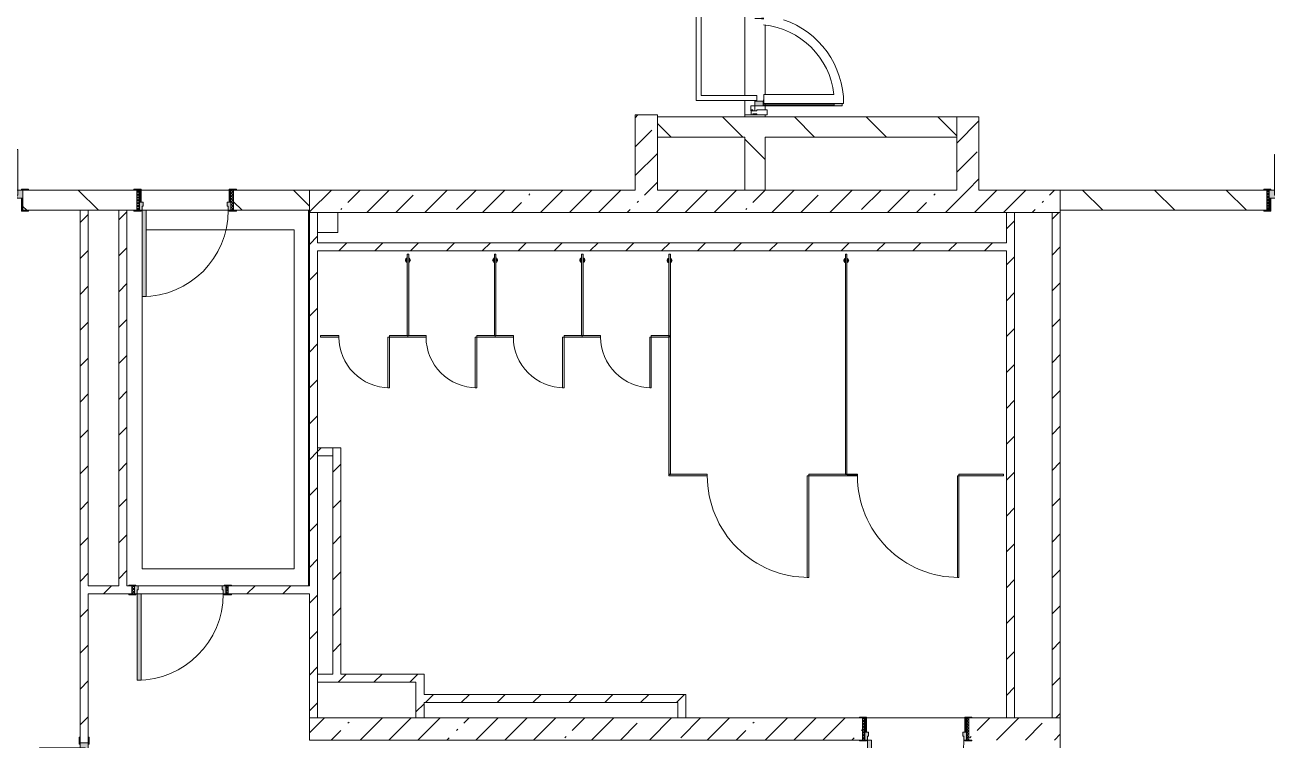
# Model space of a CAD drawing. Header units: millimetres. Extents: x -3129 to 197107, y -8553 to 29000.
# Drawn here: x 161502 to 173746, y 5180 to 12227 of the extents above; entities that cross this region are included whole.
import ezdxf

# ---------------------------------------------------------------- set-up
doc = ezdxf.new("R2010")
doc.units = ezdxf.units.MM
for name, color, linetype, lineweight in [('A-DETL-3', 7, 'Continuous', 5), ('A-DOOR-6', 7, 'Continuous', 5), ('A-GENM-1', 7, 'Continuous', 5), ('A-GLAZ-CWMG-4', 7, 'Continuous', 5), ('A-WALL', 7, 'Continuous', 9), ('I-WALL-6', 7, 'Continuous', 5)]:
    doc.layers.add(name, color=color, linetype=linetype, lineweight=lineweight)
for name, color, linetype, lineweight, true_color in [('A-DETL-GENF-7', 7, 'Continuous', 5, 0xe2e2e2), ('A-DETL-GENF-8', 7, 'Continuous', 5, 0xaaaaaa), ('A-DOOR-3', 7, 'Continuous', 5, 0xaaaaaa), ('A-DOOR-4', 7, 'Continuous', 5, 0xe2e2e2), ('A-DOOR-FRAM-3', 7, 'Continuous', 5, 0xe2e2e2), ('A-DOOR-FRAM-4', 7, 'Continuous', 5, 0xaaaaaa), ('A-FLOR-3', 7, 'Continuous', 5, 0xaaaaaa), ('A-GENM-2', 7, 'Continuous', 5, 0xe2ddcd)]:
    doc.layers.add(name, color=color, linetype=linetype, lineweight=lineweight, true_color=true_color)
pattern_1 = [(45, (70097.43, 0), (-176.7767, 176.7767), [])]
pattern_2 = [(45, (70097.43, 0), (-285.1231, 285.1231), []), (45, (70382.56, 0), (-285.1231, 285.1231), [504.031, -100.806, 16.764, -84.042])]
pattern_3 = [(135, (70097.43, 0), (-353.5534, -353.5534), [])]

# ---------------------------------------------------------------- blocks, each defined once
blk = doc.blocks.new('110_Дверь_СКБ_1Ст_Внутренняя1 - Д-7а_л__950x2100h_Туалет-V148-2_1_1_птичка')
at = {"layer": 'A-DOOR-3'}
h = blk.add_hatch(dxfattribs=at)
h.set_pattern_fill('FP_169', color=256, style=0, pattern_type=2)
h.set_pattern_definition([(135, (1776.41, 174.685), (-14.14214, -14.14214), []), (225, (1776.41, 174.685), (14.14214, -14.14214), [])])
h.paths.add_polyline_path([(537.5, 110), (512.5, 110), (512.5, -110), (537.5, -110)])
at = {"layer": 'A-DOOR-4'}
h = blk.add_hatch(color=256, dxfattribs=at)
h.paths.add_polyline_path([(487.5, 110), (487.5, 70), (477.5, 70), (477.5, 30), (512.5, 30), (512.5, 110)])
h.paths.add_polyline_path([(-462.5, 110), (-487.5, 110), (-487.5, 30), (-452.5, 30), (-452.5, 70), (-462.5, 70)])
at = {"layer": 'A-DOOR-FRAM-3'}
for points in [[(447.5, 1060), (447.5, 110), (487.5, 110), (487.5, 1060)], [(-542.5, 118), (-542.5, 110), (-472.5, 110), (-472.5, 118)], [(-472.5, 30), (-487.5, 30), (-487.5, -110), (-472.5, -110)], [(567.5, 118), (497.5, 118), (497.5, 110), (567.5, 110)], [(512.5, 30), (497.5, 30), (497.5, -110), (512.5, -110)], [(-542.5, -110), (-542.5, -118), (-472.5, -118), (-472.5, -110)], [(567.5, -110), (497.5, -110), (497.5, -118), (567.5, -118)]]:
    blk.add_hatch(color=256, dxfattribs=at).paths.add_polyline_path(points)
at = {"layer": 'A-DOOR-FRAM-4'}
h = blk.add_hatch(dxfattribs=at)
h.set_pattern_fill('FP_170', color=256, style=0, pattern_type=2)
h.set_pattern_definition([(45, (-346.384, 174.685), (-14.1421, 14.1421), []), (135, (-346.384, 174.685), (-14.1421, -14.1421), [])])
h.paths.add_polyline_path([(-487.5, 110), (-512.5, 110), (-512.5, -110), (-487.5, -110)])
at = {"layer": 'A-DOOR-3'}
for p, q in [((487.5, 1060), (447.5, 1060)), ((447.5, 1060), (447.5, 110)), ((487.5, 110), (487.5, 1060)), ((447.5, 110), (487.5, 110))]:
    blk.add_line(p, q, dxfattribs=at)
blk.add_arc((487.5, 110), 950, 90, 180, dxfattribs=at)
at = {"layer": 'A-DOOR-FRAM-4'}
for p, q in [((-472.5, 118), (-542.5, 118)), ((-542.5, 118), (-542.5, 110)), ((-542.5, 110), (-472.5, 110)), ((-487.5, 110), (-512.5, 110)), ((-512.5, 110), (-512.5, -110)), ((-462.5, 110), (-487.5, 110)), ((-487.5, 110), (-487.5, 30)), ((-487.5, -110), (-487.5, 110)), ((-472.5, 110), (-487.5, 110)), ((-487.5, 110), (-487.5, 109)), ((-487.5, 109), (-472.5, 109)), ((-487.5, 30), (-452.5, 30)), ((-472.5, 30), (-487.5, 30)), ((-487.5, 30), (-487.5, -110)), ((-472.5, 110), (-472.5, 118)), ((-472.5, 109), (-472.5, 110)), ((-472.5, -110), (-472.5, 30)), ((-462.5, 70), (-462.5, 110)), ((-452.5, 70), (-462.5, 70)), ((-452.5, 30), (-452.5, 70)), ((487.5, 70), (477.5, 70)), ((477.5, 70), (477.5, 30)), ((477.5, 30), (512.5, 30)), ((487.5, 110), (487.5, 70)), ((512.5, 110), (487.5, 110)), ((567.5, 118), (497.5, 118)), ((497.5, 118), (497.5, 110)), ((512.5, 110), (497.5, 110)), ((497.5, 110), (497.5, 109)), ((497.5, 110), (567.5, 110)), ((497.5, 109), (512.5, 109)), ((512.5, 30), (497.5, 30)), ((497.5, 30), (497.5, -110)), ((512.5, 30), (512.5, 110)), ((537.5, 110), (512.5, 110)), ((512.5, 110), (512.5, -110)), ((512.5, 109), (512.5, 110)), ((512.5, -110), (512.5, 30)), ((537.5, -110), (537.5, 110)), ((567.5, 110), (567.5, 118)), ((-472.5, -110), (-542.5, -110)), ((-542.5, -110), (-542.5, -118)), ((-542.5, -118), (-472.5, -118)), ((-512.5, -110), (-487.5, -110)), ((-487.5, -110), (-472.5, -110)), ((-472.5, -118), (-472.5, -110)), ((497.5, -110), (512.5, -110)), ((567.5, -110), (497.5, -110)), ((497.5, -110), (497.5, -118)), ((497.5, -118), (567.5, -118)), ((512.5, -110), (537.5, -110)), ((567.5, -118), (567.5, -110))]:
    blk.add_line(p, q, dxfattribs=at)
blk = doc.blocks.new('110_Дверь_СКБ_2Ст - Д-5_п_ Из игровой в коридор-32215844-2_1_1_птичка')
at = {"layer": 'A-DOOR-4'}
for points in [[(-638, 40), (-588, 40), (-588, 940), (-638, 940)], [(612, 440), (612, 40), (662, 40), (662, 440)]]:
    blk.add_hatch(color=256, dxfattribs=at).paths.add_polyline_path(points)
h = blk.add_hatch(color=256, dxfattribs=at)
h.paths.add_polyline_path([(-688, 40), (-688, -40), (-628, -40), (-628, -10), (-638, -10), (-638, 40)])
h.paths.add_polyline_path([(652, -40), (712, -40), (712, 40), (662, 40), (662, -10), (652, -10)])
at = {"layer": 'A-DOOR-FRAM-3'}
for points in [[(-742, 40), (-672, 40), (-672, 48), (-742, 48)], [(698, 40), (768, 40), (768, 48), (698, 48)], [(-742, -48), (-672, -48), (-672, -40), (-742, -40)], [(698, -48), (768, -48), (768, -40), (698, -40)]]:
    blk.add_hatch(color=256, dxfattribs=at).paths.add_polyline_path(points)
at = {"layer": 'A-DOOR-3'}
for p, q in [((-638, 940), (-638, 40)), ((-588, 940), (-638, 940)), ((-588, 40), (-588, 940)), ((662, 440), (612, 440)), ((612, 440), (612, 40)), ((662, 40), (662, 440)), ((-638, 40), (-588, 40)), ((612, 40), (662, 40))]:
    blk.add_line(p, q, dxfattribs=at)
for centre, radius, start, end in [((-638, 40), 900, 0, 90), ((662, 40), 400, 90, 180)]:
    blk.add_arc(centre, radius, start, end, dxfattribs=at)
at = {"layer": 'A-DOOR-FRAM-4'}
for p, q in [((-672, 48), (-742, 48)), ((-742, 48), (-742, 40)), ((-742, 40), (-672, 40)), ((-638, 40), (-688, 40)), ((-688, 40), (-688, -40)), ((-672, 40), (-672, 48)), ((-638, -10), (-638, 40)), ((662, 40), (662, -10)), ((712, 40), (662, 40)), ((768, 48), (698, 48)), ((698, 48), (698, 40)), ((698, 40), (768, 40)), ((712, -40), (712, 40)), ((768, 40), (768, 48)), ((-672, -40), (-742, -40)), ((-742, -40), (-742, -48)), ((-742, -48), (-672, -48)), ((-688, -40), (-628, -40)), ((-672, -39), (-688, -39)), ((-688, -39), (-688, -40)), ((-688, -40), (-672, -40)), ((-672, -40), (-672, -39)), ((-672, -48), (-672, -40)), ((-628, -10), (-638, -10)), ((-628, -40), (-628, -10)), ((662, -10), (652, -10)), ((652, -10), (652, -40)), ((652, -40), (712, -40)), ((712, -39), (698, -39)), ((698, -39), (698, -40)), ((698, -40), (712, -40)), ((768, -40), (698, -40)), ((698, -40), (698, -48)), ((698, -48), (768, -48)), ((712, -40), (712, -39)), ((768, -48), (768, -40))]:
    blk.add_line(p, q, dxfattribs=at)
blk = doc.blocks.new('110_Дверь_СКБ_2Ст - Д-2а_п_ Из коридора на лестницу-32215207-2_1_1_птичка')
at = {"layer": 'A-DOOR-4'}
for points in [[(-588, 100), (-588, 1000), (-638, 1000), (-638, 100)], [(662, 100), (662, 500), (612, 500), (612, 100)], [(712, -100), (712, 20), (698, 20), (698, -100)]]:
    blk.add_hatch(color=256, dxfattribs=at).paths.add_polyline_path(points)
h = blk.add_hatch(color=256, dxfattribs=at)
h.paths.add_polyline_path([(652, 20), (712, 20), (712, 100), (662, 100), (662, 50), (652, 50)])
h.paths.add_polyline_path([(-688, 20), (-628, 20), (-628, 50), (-638, 50), (-638, 100), (-688, 100)])
at = {"layer": 'A-DOOR-FRAM-3'}
for points in [[(-672, 100), (-672, 108), (-742, 108), (-742, 100)], [(-672, -100), (-672, 20), (-688, 20), (-688, -100)], [(768, 100), (768, 108), (698, 108), (698, 100)], [(-672, -108), (-672, -100), (-742, -100), (-742, -108)], [(768, -108), (768, -100), (698, -100), (698, -108)]]:
    blk.add_hatch(color=256, dxfattribs=at).paths.add_polyline_path(points)
at = {"layer": 'A-DOOR-3'}
for p, q in [((-638, 1000), (-638, 100)), ((-588, 1000), (-638, 1000)), ((-588, 100), (-588, 1000)), ((662, 500), (612, 500)), ((612, 500), (612, 100)), ((662, 100), (662, 500)), ((-638, 100), (-588, 100)), ((612, 100), (662, 100))]:
    blk.add_line(p, q, dxfattribs=at)
for centre, radius, start, end in [((-638, 100), 900, 0, 90), ((662, 100), 400, 90, 180)]:
    blk.add_arc(centre, radius, start, end, dxfattribs=at)
at = {"layer": 'A-DOOR-FRAM-4'}
for p, q in [((-672, 108), (-742, 108)), ((-742, 108), (-742, 100)), ((-742, 100), (-672, 100)), ((-638, 100), (-688, 100)), ((-688, 100), (-688, 20)), ((-688, 20), (-628, 20)), ((-672, 20), (-688, 20)), ((-688, 20), (-688, -100)), ((-672, 100), (-672, 108)), ((-672, -100), (-672, 20)), ((-638, 50), (-638, 100)), ((-628, 50), (-638, 50)), ((-628, 20), (-628, 50)), ((662, 50), (652, 50)), ((652, 50), (652, 20)), ((652, 20), (712, 20)), ((662, 100), (662, 50)), ((712, 100), (662, 100)), ((768, 108), (698, 108)), ((698, 108), (698, 100)), ((698, 100), (768, 100)), ((712, 20), (698, 20)), ((698, 20), (698, -100)), ((712, 20), (712, 100)), ((712, -100), (712, 20)), ((768, 100), (768, 108)), ((-672, -100), (-742, -100)), ((-742, -100), (-742, -108)), ((-742, -108), (-672, -108)), ((-688, -100), (-672, -100)), ((-672, -108), (-672, -100)), ((698, -100), (712, -100)), ((768, -100), (698, -100)), ((698, -100), (698, -108)), ((698, -108), (768, -108)), ((768, -108), (768, -100))]:
    blk.add_line(p, q, dxfattribs=at)
blk = doc.blocks.new('110_Дверь_СКБ_1Ст_Внутренняя1 - Д-8 950x2100h_охрана-V151-2_1_1_птичка')
at = {"layer": 'A-DOOR-3'}
h = blk.add_hatch(dxfattribs=at)
h.set_pattern_fill('FP_137', color=256, style=0, pattern_type=2)
h.set_pattern_definition([(135, (1826.41, 164.685), (-14.14214, -14.14214), []), (225, (1826.41, 164.685), (14.14214, -14.14214), [])])
h.paths.add_polyline_path([(487.5, 100), (462.5, 100), (462.5, -100), (487.5, -100)])
at = {"layer": 'A-DOOR-4'}
h = blk.add_hatch(color=256, dxfattribs=at)
h.paths.add_polyline_path([(437.5, 100), (437.5, 60), (427.5, 60), (427.5, 20), (462.5, 20), (461.2, 100)])
h.paths.add_polyline_path([(-437.5, 100), (-437.5, 20), (-402.5, 20), (-402.5, 60), (-412.5, 60), (-412.5, 100)])
at = {"layer": 'A-DOOR-FRAM-3'}
for points in [[(397.5, 950), (397.5, 100), (437.5, 100), (437.5, 950)], [(-422.5, 108), (-492.5, 108), (-492.5, 100), (-422.5, 100)], [(-422.5, 20), (-437.5, 20), (-437.5, -100), (-422.5, -100)], [(461.2, 108), (447.5, 108), (447.5, 100), (517.5, 100), (517.5, 108)], [(461.2, 20), (447.5, 20), (447.5, -100), (462.5, -100), (462.5, 20)], [(-422.5, -100), (-492.5, -100), (-492.5, -108), (-422.5, -108)], [(517.5, -100), (447.5, -100), (447.5, -108), (517.5, -108)]]:
    blk.add_hatch(color=256, dxfattribs=at).paths.add_polyline_path(points)
at = {"layer": 'A-DOOR-FRAM-4'}
h = blk.add_hatch(dxfattribs=at)
h.set_pattern_fill('FP_138', color=256, style=0, pattern_type=2)
h.set_pattern_definition([(45, (-296.384, 164.685), (-14.1421, 14.1421), []), (135, (-296.384, 164.685), (-14.1421, -14.1421), [])])
h.paths.add_polyline_path([(-437.5, 100), (-462.5, 100), (-462.5, -100), (-437.5, -100)])
at = {"layer": 'A-DOOR-3'}
for p, q in [((437.5, 950), (397.5, 950)), ((397.5, 950), (397.5, 100)), ((437.5, 100), (437.5, 950)), ((397.5, 100), (437.5, 100))]:
    blk.add_line(p, q, dxfattribs=at)
blk.add_arc((437.5, 100), 850, 90, 180, dxfattribs=at)
at = {"layer": 'A-DOOR-FRAM-4'}
for p, q in [((-422.5, 108), (-492.5, 108)), ((-492.5, 108), (-492.5, 100)), ((-492.5, 100), (-422.5, 100)), ((-437.5, 100), (-462.5, 100)), ((-462.5, 100), (-462.5, -100)), ((-412.5, 100), (-437.5, 100)), ((-437.5, 100), (-437.5, 20)), ((-437.5, -100), (-437.5, 100)), ((-422.5, 100), (-437.5, 100)), ((-437.5, 100), (-437.5, 99)), ((-437.5, 99), (-422.5, 99)), ((-437.5, 20), (-402.5, 20)), ((-422.5, 20), (-437.5, 20)), ((-437.5, 20), (-437.5, -100)), ((-422.5, 100), (-422.5, 108)), ((-422.5, 99), (-422.5, 100)), ((-422.5, -100), (-422.5, 20)), ((-412.5, 60), (-412.5, 100)), ((-402.5, 60), (-412.5, 60)), ((-402.5, 20), (-402.5, 60)), ((437.5, 60), (427.5, 60)), ((427.5, 60), (427.5, 20)), ((427.5, 20), (462.5, 20)), ((437.5, 100), (437.5, 60)), ((462.5, 100), (437.5, 100)), ((517.5, 108), (447.5, 108)), ((447.5, 108), (447.5, 100)), ((462.5, 100), (447.5, 100)), ((447.5, 100), (447.5, 99)), ((447.5, 100), (517.5, 100)), ((447.5, 99), (462.5, 99)), ((462.5, 20), (447.5, 20)), ((447.5, 20), (447.5, -100)), ((462.5, 20), (462.5, 100)), ((487.5, 100), (462.5, 100)), ((462.5, 100), (462.5, -100)), ((462.5, 99), (462.5, 100)), ((462.5, -100), (462.5, 20)), ((487.5, -100), (487.5, 100)), ((517.5, 100), (517.5, 108)), ((-422.5, -100), (-492.5, -100)), ((-492.5, -100), (-492.5, -108)), ((-492.5, -108), (-422.5, -108)), ((-462.5, -100), (-437.5, -100)), ((-437.5, -100), (-422.5, -100)), ((-422.5, -108), (-422.5, -100)), ((447.5, -100), (462.5, -100)), ((517.5, -100), (447.5, -100)), ((447.5, -100), (447.5, -108)), ((447.5, -108), (517.5, -108)), ((462.5, -100), (487.5, -100)), ((517.5, -108), (517.5, -100))]:
    blk.add_line(p, q, dxfattribs=at)
blk = doc.blocks.new('110_Дверь_СКБ_1Ст_Внутренняя1 - Д-8 950x2100h_охрана-V152-2_1_1_птичка')
at = {"layer": 'A-DOOR-3'}
h = blk.add_hatch(dxfattribs=at)
h.set_pattern_fill('FP_173', color=256, style=0, pattern_type=2)
h.set_pattern_definition([(135, (1826.41, 104.685), (-14.14214, -14.14214), []), (225, (1826.41, 104.685), (14.14214, -14.14214), [])])
h.paths.add_polyline_path([(487, 40), (462, 40), (462, -40), (487, -40)])
at = {"layer": 'A-DOOR-4'}
h = blk.add_hatch(color=256, dxfattribs=at)
h.paths.add_polyline_path([(437, 40), (437, 0), (427, 0), (427, -40), (462, -40), (462, 40)])
h.paths.add_polyline_path([(-413, 40), (-438, 40), (-438, -40), (-403, -40), (-403, 0), (-413, 0)])
at = {"layer": 'A-DOOR-FRAM-3'}
for points in [[(437, 890), (397, 890), (397, 40), (437, 40), (437, 67)], [(-493, 48), (-493, 40), (-423, 40), (-423, 48)], [(517, 48), (447, 48), (447, 40), (517, 40)], [(-423, -40), (-493, -40), (-493, -48), (-423, -48)], [(447, -40), (447, -48), (517, -48), (517, -40)]]:
    blk.add_hatch(color=256, dxfattribs=at).paths.add_polyline_path(points)
at = {"layer": 'A-DOOR-FRAM-4'}
h = blk.add_hatch(dxfattribs=at)
h.set_pattern_fill('FP_174', color=256, style=0, pattern_type=2)
h.set_pattern_definition([(45, (-296.384, 104.685), (-14.1421, 14.1421), []), (135, (-296.384, 104.685), (-14.1421, -14.1421), [])])
h.paths.add_polyline_path([(-438, 40), (-463, 40), (-463, -40), (-438, -40)])
at = {"layer": 'A-DOOR-3'}
for p, q in [((437, 890), (397, 890)), ((397, 890), (397, 40)), ((437, 40), (437, 890)), ((397, 40), (437, 40))]:
    blk.add_line(p, q, dxfattribs=at)
blk.add_arc((437, 40), 850, 90, 180, dxfattribs=at)
at = {"layer": 'A-DOOR-FRAM-4'}
for p, q in [((-423, 48), (-493, 48)), ((-493, 48), (-493, 40)), ((-493, 40), (-423, 40)), ((-438, 40), (-463, 40)), ((-463, 40), (-463, -40)), ((-413, 40), (-438, 40)), ((-438, 40), (-438, -40)), ((-438, -40), (-438, 40)), ((-423, 40), (-438, 40)), ((-438, 40), (-438, 39)), ((-438, 39), (-423, 39)), ((-423, 40), (-423, 48)), ((-423, 39), (-423, 40)), ((-413, 0), (-413, 40)), ((-403, 0), (-413, 0)), ((-403, -40), (-403, 0)), ((437, 0), (427, 0)), ((427, 0), (427, -40)), ((437, 40), (437, 0)), ((462, 40), (437, 40)), ((517, 48), (447, 48)), ((447, 48), (447, 40)), ((462, 40), (447, 40)), ((447, 40), (447, 39)), ((447, 40), (517, 40)), ((447, 39), (462, 39)), ((462, -40), (462, 40)), ((487, 40), (462, 40)), ((462, 40), (462, -40)), ((462, 39), (462, 40)), ((487, -40), (487, 40)), ((517, 40), (517, 48)), ((-423, -40), (-493, -40)), ((-493, -40), (-493, -48)), ((-493, -48), (-423, -48)), ((-463, -40), (-438, -40)), ((-423, -39), (-438, -39)), ((-438, -39), (-438, -40)), ((-438, -40), (-403, -40)), ((-438, -40), (-423, -40)), ((-423, -40), (-423, -39)), ((-423, -48), (-423, -40)), ((427, -40), (462, -40)), ((462, -39), (447, -39)), ((447, -39), (447, -40)), ((447, -40), (462, -40)), ((517, -40), (447, -40)), ((447, -40), (447, -48)), ((447, -48), (517, -48)), ((462, -40), (462, -39)), ((462, -40), (487, -40)), ((517, -48), (517, -40))]:
    blk.add_line(p, q, dxfattribs=at)
blk = doc.blocks.new('110_Дверь_СКБ_2Ст - Д-6_л__ ДОО_Дв_1450x2100h_Дверь из раздевальной в коридор-V108-2_1_1_птичка')
at = {"layer": 'A-DOOR-3'}
h = blk.add_hatch(dxfattribs=at)
h.set_pattern_fill('FP_141', color=256, style=0, pattern_type=2)
h.set_pattern_definition([(135, (1576.41, 164.685), (-14.14214, -14.14214), []), (225, (1576.41, 164.685), (14.14214, -14.14214), [])])
h.paths.add_polyline_path([(737.5, 100), (712.5, 100), (712.5, -100), (737.5, -100)])
at = {"layer": 'A-DOOR-4'}
for points in [[(662.5, 100), (662.5, 1050), (612.5, 1050), (612.5, 100)], [(-587.5, 100), (-587.5, 450), (-637.5, 450), (-637.5, 100)]]:
    blk.add_hatch(color=256, dxfattribs=at).paths.add_polyline_path(points)
h = blk.add_hatch(color=256, dxfattribs=at)
h.paths.add_polyline_path([(712.5, 100), (662.5, 100), (662.5, 50), (652.5, 50), (652.5, 20), (712.5, 20)])
h.paths.add_polyline_path([(-627.5, 20), (-627.5, 50), (-637.5, 50), (-637.5, 100), (-687.5, 100), (-687.5, 20)])
at = {"layer": 'A-DOOR-FRAM-3'}
for points in [[(-672.5, 100), (-672.5, 108), (-742.5, 108), (-742.5, 100)], [(-672.5, 20), (-687.5, 20), (-687.5, -100), (-672.5, -94.3)], [(767.5, 100), (767.5, 108), (697.5, 108), (697.5, 100)], [(712.5, 20), (697.5, 20), (697.5, -100), (712.5, -100)], [(-672.5, -100), (-742.5, -100), (-742.5, -108), (-672.5, -108)], [(767.5, -108), (767.5, -100), (697.5, -100), (697.5, -108)]]:
    blk.add_hatch(color=256, dxfattribs=at).paths.add_polyline_path(points)
at = {"layer": 'A-DOOR-FRAM-4'}
h = blk.add_hatch(dxfattribs=at)
h.set_pattern_fill('FP_142', color=256, style=0, pattern_type=2)
h.set_pattern_definition([(45, (-546.384, 164.685), (-14.1421, 14.1421), []), (135, (-546.384, 164.685), (-14.1421, -14.1421), [])])
h.paths.add_polyline_path([(-687.5, -94.3), (-687.5, 100), (-712.5, 100), (-712.5, -100), (-687.5, -100)])
at = {"layer": 'A-DOOR-3'}
for p, q in [((662.5, 1050), (612.5, 1050)), ((612.5, 1050), (612.5, 100)), ((662.5, 100), (662.5, 1050)), ((-637.5, 450), (-637.5, 100)), ((-587.5, 450), (-637.5, 450)), ((-587.5, 100), (-587.5, 450)), ((-637.5, 100), (-587.5, 100)), ((612.5, 100), (662.5, 100))]:
    blk.add_line(p, q, dxfattribs=at)
for centre, radius, start, end in [((662.5, 100), 950, 90, 180), ((-637.5, 100), 350, 360, 90)]:
    blk.add_arc(centre, radius, start, end, dxfattribs=at)
at = {"layer": 'A-DOOR-FRAM-4'}
for p, q in [((-672.5, 108), (-742.5, 108)), ((-742.5, 108), (-742.5, 100)), ((-742.5, 100), (-672.5, 100)), ((-687.5, 100), (-712.5, 100)), ((-712.5, 100), (-712.5, -100)), ((-637.5, 100), (-687.5, 100)), ((-687.5, 100), (-687.5, 20)), ((-687.5, -100), (-687.5, 100)), ((-687.5, 20), (-627.5, 20)), ((-672.5, 20), (-687.5, 20)), ((-687.5, 20), (-687.5, -100)), ((-672.5, 100), (-672.5, 108)), ((-672.5, -100), (-672.5, 20)), ((-637.5, 50), (-637.5, 100)), ((-627.5, 50), (-637.5, 50)), ((-627.5, 20), (-627.5, 50)), ((662.5, 50), (652.5, 50)), ((652.5, 50), (652.5, 20)), ((652.5, 20), (712.5, 20)), ((662.5, 100), (662.5, 50)), ((712.5, 100), (662.5, 100)), ((767.5, 108), (697.5, 108)), ((697.5, 108), (697.5, 100)), ((697.5, 100), (767.5, 100)), ((712.5, 20), (697.5, 20)), ((697.5, 20), (697.5, -100)), ((712.5, 20), (712.5, 100)), ((737.5, 100), (712.5, 100)), ((712.5, 100), (712.5, -100)), ((712.5, -100), (712.5, 20)), ((737.5, -100), (737.5, 100)), ((767.5, 100), (767.5, 108)), ((-672.5, -100), (-742.5, -100)), ((-742.5, -100), (-742.5, -108)), ((-742.5, -108), (-672.5, -108)), ((-712.5, -100), (-687.5, -100)), ((-687.5, -100), (-672.5, -100)), ((-672.5, -108), (-672.5, -100)), ((697.5, -100), (712.5, -100)), ((767.5, -100), (697.5, -100)), ((697.5, -100), (697.5, -108)), ((697.5, -108), (767.5, -108)), ((712.5, -100), (737.5, -100)), ((767.5, -108), (767.5, -100))]:
    blk.add_line(p, q, dxfattribs=at)
blk = doc.blocks.new('131_Сантехническая перегородка 7 - СП-1-V229-2_1_1_птичка')
at = {"layer": 'A-GENM-2'}
blk.add_hatch(color=256, dxfattribs=at).paths.add_polyline_path([(2166, 8), (-4, 8), (-4, -8), (2166, -8)])
at = {"layer": 'A-GENM-1'}
for p, q in [((2166, 8), (-4, 8)), ((-4, 8), (-4, -8)), ((2166, -8), (2166, 8)), ((-4, -8), (2166, -8))]:
    blk.add_line(p, q, dxfattribs=at)
at = {"layer": 'A-GENM-1', "flags": 128}
for points in [[(71, 8), (71, 9), (71, 9), (70, 9), (70, 10), (70, 10), (69, 11), (69, 11), (68, 12), (68, 12), (67, 12), (67, 13), (66, 13), (66, 13), (65, 14), (65, 14), (64, 14), (64, 14), (63, 14), (62, 15), (62, 15), (61, 15), (61, 15), (60, 15), (59, 15), (59, 15), (58, 15), (58, 15), (57, 15), (56, 15), (56, 15), (55, 15), (55, 15), (54, 14), (54, 14), (53, 14), (52, 14), (52, 13), (51, 13), (51, 13), (50, 13), (50, 12), (49, 12), (49, 11), (48, 11), (48, 11), (48, 10), (47, 10), (47, 9), (46, 9), (46, 8), (46, 8)], [(46, -8), (46, -9), (47, -9), (47, -9), (47, -10), (48, -10), (48, -11), (49, -11), (49, -12), (50, -12), (50, -12), (51, -13), (51, -13), (52, -13), (52, -14), (53, -14), (53, -14), (54, -14), (54, -14), (55, -15), (56, -15), (56, -15), (57, -15), (57, -15), (58, -15), (59, -15), (59, -15), (60, -15), (60, -15), (61, -15), (62, -15), (62, -15), (63, -15), (63, -14), (64, -14), (64, -14), (65, -14), (66, -13), (66, -13), (67, -13), (67, -13), (68, -12), (68, -12), (69, -11), (69, -11), (69, -11), (70, -10), (70, -10), (71, -9), (71, -9), (71, -8), (71, -8)]]:
    blk.add_lwpolyline(points, dxfattribs=at)
at = {"layer": 'A-GENM-1'}
for radius, start, end in [(24.6, 19.9113, 160.0887), (17.6, 45, 135), (17.6, 45, 135), (15.1, 45, 135), (24.6, 199.9113, 340.0887), (17.6, 225, 315), (17.6, 225, 315), (15.1, 225, 315)]:
    blk.add_arc((59, 0), radius, start, end, dxfattribs=at)
blk = doc.blocks.new('131_Сантехническая перегородка 6 - СП-1-V230-2_1_1_птичка')
at = {"layer": 'A-GENM-2'}
blk.add_hatch(color=256, dxfattribs=at).paths.add_polyline_path([(800, 8), (0, 8), (0, -8), (800, -8)])
at = {"layer": 'A-GENM-1'}
for p, q in [((800, 8), (0, 8)), ((0, 8), (0, -8)), ((800, -8), (800, 8)), ((0, -8), (800, -8))]:
    blk.add_line(p, q, dxfattribs=at)
at = {"layer": 'A-GENM-1', "flags": 128}
for points in [[(71, 8), (71, 9), (71, 9), (70, 9), (70, 10), (70, 10), (69, 11), (69, 11), (68, 12), (68, 12), (67, 12), (67, 13), (66, 13), (66, 13), (65, 14), (65, 14), (64, 14), (64, 14), (63, 14), (62, 15), (62, 15), (61, 15), (61, 15), (60, 15), (59, 15), (59, 15), (58, 15), (58, 15), (57, 15), (56, 15), (56, 15), (55, 15), (55, 15), (54, 14), (54, 14), (53, 14), (52, 14), (52, 13), (51, 13), (51, 13), (50, 13), (50, 12), (49, 12), (49, 11), (48, 11), (48, 11), (48, 10), (47, 10), (47, 9), (46, 9), (46, 8), (46, 8)], [(46, -8), (46, -9), (47, -9), (47, -9), (47, -10), (48, -10), (48, -11), (49, -11), (49, -12), (50, -12), (50, -12), (51, -13), (51, -13), (52, -13), (52, -14), (53, -14), (53, -14), (54, -14), (54, -14), (55, -15), (56, -15), (56, -15), (57, -15), (57, -15), (58, -15), (59, -15), (59, -15), (60, -15), (60, -15), (61, -15), (62, -15), (62, -15), (63, -15), (63, -14), (64, -14), (64, -14), (65, -14), (66, -13), (66, -13), (67, -13), (67, -13), (68, -12), (68, -12), (69, -11), (69, -11), (69, -11), (70, -10), (70, -10), (71, -9), (71, -9), (71, -8), (71, -8)]]:
    blk.add_lwpolyline(points, dxfattribs=at)
at = {"layer": 'A-GENM-1'}
for radius, start, end in [(24.6, 19.9113, 160.0887), (17.6, 45, 135), (17.6, 45, 135), (15.1, 45, 135), (24.6, 199.9113, 340.0887), (17.6, 225, 315), (17.6, 225, 315), (15.1, 225, 315)]:
    blk.add_arc((59, 0), radius, start, end, dxfattribs=at)
blk = doc.blocks.new('131_Сантехническая перегородка_Дверь МГН - СД-1-V231-2_1_1_птичка')
at = {"layer": 'A-GENM-2'}
for points in [[(-370, 8), (-370, -8), (10, -8), (10, 8)], [(1010, 8), (1010, -8), (1390, -8), (1390, 8)]]:
    blk.add_hatch(color=256, dxfattribs=at).paths.add_polyline_path(points)
at = {"layer": 'A-DOOR-6'}
for p, q in [((10, 1008), (26, 1008)), ((10, 8), (10, 1008)), ((26, 8), (26, 1008)), ((10, 8), (26, 8))]:
    blk.add_line(p, q, dxfattribs=at)
blk.add_arc((10, 8), 1000, 360, 90, dxfattribs=at)
at = {"layer": 'A-GENM-1'}
for p, q in [((10, 8), (-370, 8)), ((-370, 8), (-370, -8)), ((10, -8), (10, 8)), ((1390, 8), (1010, 8)), ((1010, 8), (1010, -8)), ((1390, -8), (1390, 8)), ((-370, -8), (10, -8)), ((1010, -8), (1390, -8))]:
    blk.add_line(p, q, dxfattribs=at)
blk = doc.blocks.new('131_Сантехническая перегородка_Дверь 5 - СД-1-V232-2_1_1_птичка')
at = {"layer": 'A-GENM-2'}
for points in [[(70, 8), (70, -8), (250, -8), (250, 8)], [(750, 8), (750, -8), (930, -8), (930, 8)]]:
    blk.add_hatch(color=256, dxfattribs=at).paths.add_polyline_path(points)
at = {"layer": 'A-DOOR-6'}
for p, q in [((266, 508), (250, 508)), ((250, 8), (250, 508)), ((266, 8), (266, 508)), ((266, 8), (250, 8))]:
    blk.add_line(p, q, dxfattribs=at)
blk.add_arc((250, 8), 500, 360, 90, dxfattribs=at)
at = {"layer": 'A-GENM-1'}
for p, q in [((250, 8), (70, 8)), ((70, 8), (70, -8)), ((250, -8), (250, 8)), ((930, 8), (750, 8)), ((750, 8), (750, -8)), ((930, -8), (930, 8)), ((70, -8), (250, -8)), ((750, -8), (930, -8))]:
    blk.add_line(p, q, dxfattribs=at)
blk = doc.blocks.new('131_Сантехническая перегородка_Дверь МГН 2 - СД-1-V233-2_1_1_птичка')
at = {"layer": 'A-GENM-2'}
for points in [[(10, 8), (-430, 8), (-430, -8), (10, -8)], [(1010, 8), (1010, -8), (1110, -8), (1110, 8)]]:
    blk.add_hatch(color=256, dxfattribs=at).paths.add_polyline_path(points)
at = {"layer": 'A-DOOR-6'}
for p, q in [((10, 1008), (26, 1008)), ((10, 8), (10, 1008)), ((26, 8), (26, 1008)), ((10, 8), (26, 8))]:
    blk.add_line(p, q, dxfattribs=at)
blk.add_arc((10, 8), 1000, 360, 90, dxfattribs=at)
at = {"layer": 'A-GENM-1'}
for p, q in [((10, 8), (-430, 8)), ((-430, 8), (-430, -8)), ((10, -8), (10, 8)), ((1110, 8), (1010, 8)), ((1010, 8), (1010, -8)), ((1110, -8), (1110, 8)), ((-430, -8), (10, -8)), ((1010, -8), (1110, -8))]:
    blk.add_line(p, q, dxfattribs=at)
blk = doc.blocks.new('Дверь_Витражная_остекление_ - ВВ-7 остекление-32349468-2_1_1_птичка')
at = {"layer": 'A-DETL-GENF-7'}
for points in [[(-860, -107), (-860, -880), (-837, -880), (-837, -107), (-815, -107), (-815, -20), (-860, -20)], [(865, -104), (878, -104), (878, -880), (910, -880), (910, -140), (900, -140), (900, -40), (910, -40), (910, -20), (865, -20)]]:
    blk.add_hatch(color=256, dxfattribs=at).paths.add_polyline_path(points)
at = {"layer": 'A-DETL-GENF-8'}
for p, q in [((-815, -20), (-860, -20)), ((-860, -880), (-860, -20)), ((-815, -20), (-860, -20)), ((-860, -20), (-860, -880)), ((-860, -100), (-815, -100)), ((-850, -800), (-850, -100)), ((-815, -107), (-815, -20)), ((-815, -107), (-815, -20)), ((-806, -107), (-806, -100)), ((865, -104), (865, -20)), ((865, -20), (865, -104)), ((900, -100), (865, -100)), ((900, -800), (900, -140)), ((910, -880), (910, -140)), ((910, -880), (910, -140)), ((-860, -800), (-837, -800)), ((910, -800), (878, -800)), ((-860, -880), (-837, -880)), ((-860, -880), (-837, -880)), ((910, -880), (878, -880)), ((878, -880), (910, -880))]:
    blk.add_line(p, q, dxfattribs=at)
at = {"layer": 'A-DOOR-3'}
for p, q in [((-910, 20), (-860, 20)), ((-910, -20), (-910, 20)), ((-860, 20), (-860, -20)), ((860, 20), (910, 20)), ((860, -20), (860, 20)), ((910, 20), (910, -20)), ((-860, -20), (-910, -20)), ((-860, -880), (-860, -20)), ((910, -20), (860, -20)), ((860, -104), (860, -39))]:
    blk.add_line(p, q, dxfattribs=at)
for centre, start, end in [((-860, -20), 354.2215, 0), ((860, -20), 180, 185.7785), ((-860, -20), 270, 271.5473)]:
    blk.add_arc(centre, 860, start, end, dxfattribs=at)
blk = doc.blocks.new('Прямоугольный импост - Импост структурный с накладкой - 160мм Темный-32310142-2_1_1_птичка')
at = {"layer": 'A-GLAZ-CWMG-4'}
for p, q in [((-50, 0), (-50, 17)), ((-50, 17), (0, 17)), ((-40, 0), (-50, 0)), ((-40, -40), (-40, 0)), ((0, 0), (-10, 0)), ((-10, 0), (-10, -40)), ((0, 17), (0, 0)), ((-50, -140), (-50, -40)), ((-50, -40), (-40, -40)), ((-10, -40), (0, -40)), ((0, -40), (0, -140)), ((0, -140), (-50, -140))]:
    blk.add_line(p, q, dxfattribs=at)

msp = doc.modelspace()

# ---------------------------------------------------------------- hatches: boundary and pattern name
at = {"layer": 'I-WALL-6'}
h = msp.add_hatch(dxfattribs=at)
h.set_pattern_fill('FP_132', color=256, style=0, pattern_type=2)
h.set_pattern_definition(pattern_2)
h.paths.add_polyline_path([(167736.4, 10600), (167736.4, 11340), (167516.4, 11340), (167516.4, 10600)])
h = msp.add_hatch(dxfattribs=at)
h.set_pattern_fill('FP_135', color=256, style=0, pattern_type=2)
h.set_pattern_definition(pattern_3)
h.paths.add_polyline_path([(170686.4, 11120), (170686.4, 11320), (167736.4, 11320), (167736.4, 11120), (169126.4, 11120)])
h = msp.add_hatch(dxfattribs=at)
h.set_pattern_fill('FP_132', color=256, style=0, pattern_type=2)
h.set_pattern_definition(pattern_2)
h.paths.add_polyline_path([(170906.4, 10600), (170906.4, 11320), (170686.4, 11320), (170686.4, 10600)])
h = msp.add_hatch(dxfattribs=at)
h.set_pattern_fill('FP_135', color=256, style=0, pattern_type=2)
h.set_pattern_definition(pattern_3)
h.paths.add_polyline_path([(168797.4, 10600), (168797.4, 11120), (168597.4, 11120), (168597.4, 10600)])
h = msp.add_hatch(dxfattribs=at)
h.set_pattern_fill('FP_135', color=256, style=0, pattern_type=2)
h.set_pattern_definition(pattern_3)
h.paths.add_polyline_path([(159707.4, 10400), (160082.4, 10400), (160082.4, 10600), (159707.4, 10600)])
h.paths.add_polyline_path([(164307.4, 10400), (164307.4, 10600), (163557.4, 10600), (163561.3, 10400), (163587.4, 10400)])
h.paths.add_polyline_path([(162577.4, 10400), (162607.4, 10400), (162607.4, 10600), (161482.4, 10600), (161482.4, 10400), (162507.4, 10400)])
h = msp.add_hatch(dxfattribs=at)
h.set_pattern_fill('FP_132', color=256, style=0, pattern_type=2)
h.set_pattern_definition(pattern_2)
h.paths.add_polyline_path([(171707.4, 10380), (171707.4, 10600), (164307.4, 10600), (164307.4, 10380), (170981.4, 10380)])
h = msp.add_hatch(dxfattribs=at)
h.set_pattern_fill('FP_135', color=256, style=0, pattern_type=2)
h.set_pattern_definition(pattern_3)
h.paths.add_polyline_path([(175222.4, 10400), (177227.4, 10400), (177227.4, 10600), (175192.4, 10600), (175192.4, 10400)])
h.paths.add_polyline_path([(172836.5, 10400), (173742.4, 10400), (173742.4, 10600), (171707.4, 10600), (171707.4, 10400)])
h = msp.add_hatch(dxfattribs=at)
h.set_pattern_fill('FP_136', color=256, style=0, pattern_type=2)
h.set_pattern_definition(pattern_1)
h.paths.add_polyline_path([(162047.4, 125), (162127.4, 125), (162127.4, 3755), (162047.4, 3755), (162047.4, 230.5)])
h.paths.add_polyline_path([(162127.4, 5155), (162127.4, 10400), (162047.4, 10400), (162047.4, 5155), (162097.4, 5155)])
h = msp.add_hatch(dxfattribs=at)
h.set_pattern_fill('FP_136', color=256, style=0, pattern_type=2)
h.set_pattern_definition(pattern_1)
h.paths.add_polyline_path([(162427.4, 6700), (162507.4, 6700), (162507.4, 10400), (162427.4, 10400), (162427.4, 7750.3)])
h = msp.add_hatch(dxfattribs=at)
h.set_pattern_fill('FP_136', color=256, style=0, pattern_type=2)
h.set_pattern_definition(pattern_1)
h.paths.add_polyline_path([(164387.4, 5400), (164387.4, 10380), (164307.4, 10380), (164307.4, 5400)])
h = msp.add_hatch(dxfattribs=at)
h.set_pattern_fill('FP_136', color=256, style=0, pattern_type=2)
h.set_pattern_definition(pattern_1)
h.paths.add_polyline_path([(171177.4, 5400), (171257.4, 5400), (171257.4, 10380), (171177.4, 10380), (171177.4, 6593.4)])
h = msp.add_hatch(dxfattribs=at)
h.set_pattern_fill('FP_136', color=256, style=0, pattern_type=2)
h.set_pattern_definition(pattern_1)
h.paths.add_polyline_path([(171707.4, 5400), (171707.4, 10380), (171627.4, 10380), (171627.4, 5400)])
h = msp.add_hatch(dxfattribs=at)
h.set_pattern_fill('FP_136', color=256, style=0, pattern_type=2)
h.set_pattern_definition(pattern_1)
h.paths.add_polyline_path([(171177.4, 10000), (171177.4, 10080), (164387.4, 10080), (164387.4, 10000), (170981.4, 10000)])
h = msp.add_hatch(dxfattribs=at)
h.set_pattern_fill('FP_136', color=256, style=0, pattern_type=2)
h.set_pattern_definition(pattern_1)
h.paths.add_polyline_path([(164537.4, 7980), (164537.4, 8060), (164387.4, 8060), (164387.4, 7980)])
h = msp.add_hatch(dxfattribs=at)
h.set_pattern_fill('FP_136', color=256, style=0, pattern_type=2)
h.set_pattern_definition(pattern_1)
h.paths.add_polyline_path([(164537.4, 7980), (164617.4, 7980), (164617.4, 8060), (164387.4, 8060), (164387.4, 7980)])
h = msp.add_hatch(dxfattribs=at)
h.set_pattern_fill('FP_136', color=256, style=0, pattern_type=2)
h.set_pattern_definition(pattern_1)
h.paths.add_polyline_path([(164617.4, 5830), (164617.4, 7980), (164537.4, 7980), (164537.4, 5830)])
h = msp.add_hatch(dxfattribs=at)
h.set_pattern_fill('FP_136', color=256, style=0, pattern_type=2)
h.set_pattern_definition(pattern_1)
h.paths.add_polyline_path([(163561.3, 6620), (164307.4, 6620), (164307.4, 6700), (163507.4, 6700), (163507.4, 6620), (163537.4, 6620)])
h.paths.add_polyline_path([(162127.4, 6620), (162557.4, 6620), (162557.4, 6700), (162127.4, 6700)])
h = msp.add_hatch(dxfattribs=at)
h.set_pattern_fill('FP_136', color=256, style=0, pattern_type=2)
h.set_pattern_definition(pattern_1)
h.paths.add_polyline_path([(165357.4, 5750), (165357.4, 5830), (164387.4, 5830), (164387.4, 5750)])
h = msp.add_hatch(dxfattribs=at)
h.set_pattern_fill('FP_136', color=256, style=0, pattern_type=2)
h.set_pattern_definition(pattern_1)
h.paths.add_polyline_path([(165357.4, 5400), (165437.4, 5400), (165437.4, 5830), (165357.4, 5830), (165357.4, 5750)])
h = msp.add_hatch(dxfattribs=at)
h.set_pattern_fill('FP_136', color=256, style=0, pattern_type=2)
h.set_pattern_definition(pattern_1)
h.paths.add_polyline_path([(167937.4, 5550), (167937.4, 5630), (165437.4, 5630), (165437.4, 5550), (167271.3, 5550)])
h = msp.add_hatch(dxfattribs=at)
h.set_pattern_fill('FP_136', color=256, style=0, pattern_type=2)
h.set_pattern_definition(pattern_1)
h.paths.add_polyline_path([(168017.4, 5400), (168017.4, 5630), (167937.4, 5630), (167937.4, 5400)])
h = msp.add_hatch(dxfattribs=at)
h.set_pattern_fill('FP_132', color=256, style=0, pattern_type=2)
h.set_pattern_definition(pattern_2)
h.paths.add_polyline_path([(171707.4, 5180), (171707.4, 5400), (170807.4, 5400), (170807.4, 5180), (171667.4, 5180)])
h.paths.add_polyline_path([(167271.3, 5180), (169757.4, 5180), (169757.4, 5400), (164307.4, 5400), (164307.4, 5180)])

# ---------------------------------------------------------------- linework, layer by layer
at = {"layer": 'A-DETL-3'}
for p, q in [((162697.4, 10207.5), (164157.4, 10207.5)), ((164157.4, 10207.5), (164157.4, 6867.5)), ((162657.4, 6867.5), (162657.4, 9550)), ((164157.4, 6867.5), (162657.4, 6867.5))]:
    msp.add_line(p, q, dxfattribs=at)
at = {"layer": 'A-FLOR-3'}
for p, q in [((168117.4, 13150), (168117.4, 11481.2)), ((168167.4, 11531.2), (168167.4, 13100)), ((168717.4, 11531.2), (168167.4, 11531.2)), ((168717.4, 11481.2), (168717.4, 11531.2)), ((169477.1, 11542.2), (168785.3, 11542.2)), ((168785.3, 11542.2), (168785.3, 11452.8)), ((168117.4, 11481.2), (168717.4, 11481.2)), ((168785.3, 11452.8), (169572.3, 11452.8)), ((163507.4, 10401.4), (162657.4, 10401.4)), ((162657.4, 10401), (163507.4, 10401)), ((164297.4, 6701.4), (164297.4, 10400)), ((164587.4, 10380), (164587.4, 10180)), ((164587.4, 10180), (164387.4, 10180)), ((162607.4, 6621.4), (163457.4, 6621.4)), ((163537.4, 6701.4), (164297.4, 6701.4))]:
    msp.add_line(p, q, dxfattribs=at)
for radius, start, end in [(870, 360, 71.40745), (780, 6.57701, 84.00325)]:
    msp.add_arc((168702.3, 11452.8), radius, start, end, dxfattribs=at)
at = {"layer": 'A-WALL'}
for p, q in [((168597.4, 10600), (168797.4, 10600)), ((162127.4, 10400), (162047.4, 10400)), ((162507.4, 10400), (162427.4, 10400)), ((164387.4, 10380), (164307.4, 10380)), ((164307.4, 5400), (164387.4, 5400)), ((171177.4, 5400), (171257.4, 5400)), ((171627.4, 5400), (171707.4, 5400))]:
    msp.add_line(p, q, dxfattribs=at)
at = {"layer": 'I-WALL-6'}
for p, q in [((168597.4, 11531.2), (168597.4, 13100)), ((168797.4, 12226.3), (168797.4, 11542.2)), ((168597.4, 11320), (168597.4, 11481.2)), ((168797.4, 11452.8), (168797.4, 11390)), ((167516.4, 11340), (167516.4, 10600)), ((167736.4, 11340), (167516.4, 11340)), ((167736.4, 10600), (167736.4, 11340)), ((170686.4, 11320), (167736.4, 11320)), ((168797.4, 11340), (168597.4, 11340)), ((168797.4, 11320), (168797.4, 11340)), ((170686.4, 11320), (170686.4, 10600)), ((170906.4, 11320), (170686.4, 11320)), ((170906.4, 10600), (170906.4, 11320)), ((167736.4, 11120), (168597.4, 11120)), ((168597.4, 11120), (168597.4, 10600)), ((168797.4, 10600), (168797.4, 11120)), ((168797.4, 11120), (170686.4, 11120)), ((162577.4, 10600), (161537.4, 10600)), ((162647.4, 10600), (163517.4, 10600)), ((167516.4, 10600), (163587.4, 10600)), ((164307.4, 6700), (164307.4, 10600)), ((168597.4, 10600), (167736.4, 10600)), ((170686.4, 10600), (168797.4, 10600)), ((173712.4, 10600), (170906.4, 10600)), ((171707.4, 10600), (171707.4, 2970)), ((161537.4, 10400), (162047.4, 10400)), ((162047.4, 10400), (162047.4, 5210)), ((162127.4, 6700), (162127.4, 10400)), ((162127.4, 10400), (162427.4, 10400)), ((162427.4, 10400), (162427.4, 6700)), ((162507.4, 6700), (162507.4, 10400)), ((162507.4, 10400), (162577.4, 10400)), ((163507.4, 10400), (162697.4, 10400)), ((163587.4, 10400), (164307.4, 10400)), ((164387.4, 10080), (164387.4, 10380)), ((164387.4, 10380), (171707.4, 10380)), ((171177.4, 10380), (171177.4, 10080)), ((171257.4, 5400), (171257.4, 10380)), ((171627.4, 10380), (171627.4, 5400)), ((171707.4, 10400), (173712.4, 10400)), ((171177.4, 10080), (164387.4, 10080)), ((164387.4, 5400), (164387.4, 10000)), ((164387.4, 10000), (171177.4, 10000)), ((171177.4, 10000), (171177.4, 5400)), ((164617.4, 8060), (164387.4, 8060)), ((164387.4, 7980), (164537.4, 7980)), ((164537.4, 8060), (164537.4, 5830)), ((164617.4, 5830), (164617.4, 8060)), ((162427.4, 6700), (162127.4, 6700)), ((162127.4, 6620), (162527.4, 6620)), ((162127.4, 5210), (162127.4, 6620)), ((162527.4, 6700), (162507.4, 6700)), ((162617.4, 6700), (163447.4, 6700)), ((163457.4, 6620), (162647.4, 6620)), ((164307.4, 6700), (163537.4, 6700)), ((163537.4, 6620), (164307.4, 6620)), ((164307.4, 6620), (164307.4, 5180)), ((164537.4, 5830), (164387.4, 5830)), ((165437.4, 5830), (164617.4, 5830)), ((165437.4, 5630), (165437.4, 5830)), ((164387.4, 5750), (165357.4, 5750)), ((165357.4, 5750), (165357.4, 5400)), ((168017.4, 5630), (165437.4, 5630)), ((165437.4, 5550), (167937.4, 5550)), ((165437.4, 5400), (165437.4, 5550)), ((167937.4, 5550), (167937.4, 5400)), ((168017.4, 5400), (168017.4, 5630)), ((169727.4, 5400), (164387.4, 5400)), ((169797.4, 5400), (170767.4, 5400)), ((171177.4, 5400), (170837.4, 5400)), ((171627.4, 5400), (171257.4, 5400)), ((164307.4, 5180), (169727.4, 5180))]:
    msp.add_line(p, q, dxfattribs=at)

# ---------------------------------------------------------------- block references
at = {"layer": 'A-DOOR-3'}
for name, p, rotation in [('Дверь_Витражная_остекление_ - ВВ-7 остекление-32349468-2_1_1_птичка', (168678.4, 12290), 89.99999999999993), ('110_Дверь_СКБ_1Ст_Внутренняя1 - Д-8 950x2100h_охрана-V151-2_1_1_птичка', (163094.9, 10500), 180), ('110_Дверь_СКБ_1Ст_Внутренняя1 - Д-8 950x2100h_охрана-V152-2_1_1_птичка', (163044.9, 6660), 180), ('110_Дверь_СКБ_1Ст_Внутренняя1 - Д-7а_л__950x2100h_Туалет-V148-2_1_1_птичка', (170294.9, 5290), 180), ('110_Дверь_СКБ_2Ст - Д-5_п_ Из игровой в коридор-32215844-2_1_1_птичка', (162087.4, 4442.5), 89.99999999999991)]:
    msp.add_blockref(name, p, dxfattribs=dict(at, rotation=rotation))
for name, p in [('110_Дверь_СКБ_2Ст - Д-6_л__ ДОО_Дв_1450x2100h_Дверь из раздевальной в коридор-V108-2_1_1_птичка', (174454.9, 10500)), ('110_Дверь_СКБ_2Ст - Д-2а_п_ Из коридора на лестницу-32215207-2_1_1_птичка', (160769.9, 10500))]:
    msp.add_blockref(name, p, dxfattribs=at)
at = {"layer": 'A-GENM-1'}
for name, p, rotation in [('131_Сантехническая перегородка 6 - СП-1-V230-2_1_1_птичка', (165278.1, 9968), 270.0000000000007), ('131_Сантехническая перегородка 6 - СП-1-V230-2_1_1_птичка', (166137.7, 9968), 270.0000000000007), ('131_Сантехническая перегородка 6 - СП-1-V230-2_1_1_птичка', (166997.3, 9968), 270.0000000000007), ('131_Сантехническая перегородка 7 - СП-1-V229-2_1_1_птичка', (167856.9, 9964.9), 269.9999999999999), ('131_Сантехническая перегородка 7 - СП-1-V229-2_1_1_птичка', (169597.4, 9964.9), 269.9999999999999), ('131_Сантехническая перегородка_Дверь 5 - СД-1-V232-2_1_1_птичка', (165346.9, 9160), 180), ('131_Сантехническая перегородка_Дверь 5 - СД-1-V232-2_1_1_птичка', (166206.9, 9160), 180), ('131_Сантехническая перегородка_Дверь 5 - СД-1-V232-2_1_1_птичка', (167066.9, 9160), 180), ('131_Сантехническая перегородка_Дверь 5 - СД-1-V232-2_1_1_птичка', (167926.9, 9160), 180), ('131_Сантехническая перегородка_Дверь МГН - СД-1-V231-2_1_1_птичка', (169238.9, 7791), 180), ('131_Сантехническая перегородка_Дверь МГН 2 - СД-1-V233-2_1_1_птичка', (170718.9, 7791), 180)]:
    msp.add_blockref(name, p, dxfattribs=dict(at, rotation=rotation))
at = {"layer": 'A-GLAZ-CWMG-4', "extrusion": (0, 0, -1), "rotation": 270.0000000000001}
msp.add_blockref('Прямоугольный импост - Импост структурный с накладкой - 160мм Темный-32310142-2_1_1_птичка', (-168678.4, 11340), dxfattribs=at)

doc.saveas('drawing.dxf')
